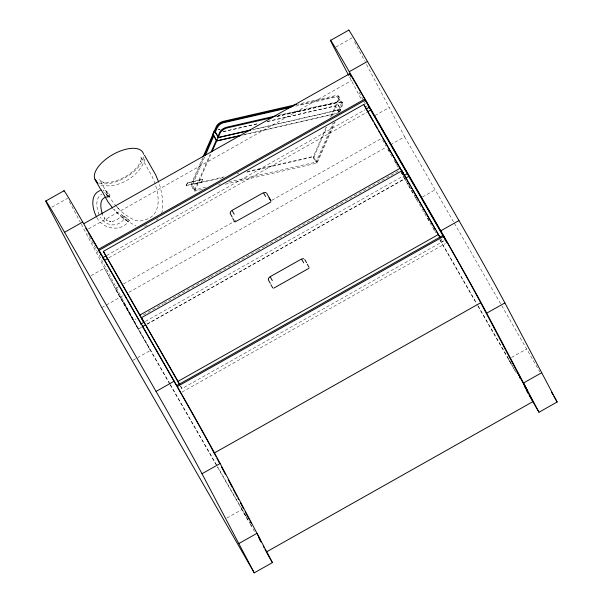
<?xml version="1.0" encoding="UTF-8"?>
<svg xmlns="http://www.w3.org/2000/svg" width="603" height="603" viewBox="0 0 603 603"><rect width="100%" height="100%" fill="white"/><g stroke="black" fill="none" stroke-linecap="round" stroke-linejoin="round"><path stroke-width="0.45" stroke-dasharray="3.02 2.26" d="M338.351 99.269L338.049 97.302L335.306 97.098L294.083 106.558M338.554 98.138L341.449 103.166L337.484 112.912M145.022 158.793C140.371 176.317 116.658 190.171 99.209 184.631M161.694 213.552C163.926 203.603 162.086 193.254 159.245 183.621M186.237 185.543L187.42 182.837L202.616 179.347L201.523 182.212L186.237 185.543L224.195 176.845M186.327 185.694L187.42 182.837M202.352 189.448L194.837 191.076L192.659 188.43L191.045 184.488L202.616 157.963M205.751 187.299L194.596 189.953L192.915 187.85L191.633 184.804L203.294 158.069M204.583 157.074L192.561 184.631L193.812 187.593L195.455 189.659M194.596 189.953L210.017 154.594M194.837 191.076L211.608 152.634M202.616 179.347L201.523 182.212M326.11 127.323L313.183 156.953L314.434 159.923L316.078 161.988L332.977 123.238M330.587 117.05L338.803 98.229A6.083 2.894 -29.9 0 0 335.215 95.673L297.603 104.304M246.906 172.164L314.012 156.727L326.803 127.406M331.695 116.198L339.218 98.945A6.083 2.894 -29.9 0 0 335.63 96.39L298.018 105.02M228.695 182.038L316.974 161.883L334.281 122.205M338.419 112.723L342.18 104.093A6.083 2.894 -29.9 0 0 338.592 101.545L278.036 115.429M225.296 184.186L317.072 163.134L335.125 121.934M339.534 111.864L342.594 104.816A6.083 2.894 -29.9 0 0 339.007 102.261L276.619 116.575M339.73 111.947L340.808 109.128L336.557 102.518M96.947 217.675C103.219 229.728 121.814 232.351 129.306 220.366C126.879 218.135 124.218 215.98 121.263 214.525C120.065 218.263 116.228 220.811 112.083 221.414L112.671 221.361L109.648 221.248L110.424 221.429L106.347 219.914L107.183 220.329L104.492 218L105.043 218.67L102.525 214.525L102.796 215.135M106.987 197.023C113.168 197.302 105.615 190.842 103.249 190.103M123.743 219.582L122.989 220.427A13.794 11.774 -57.6 0 1 118.542 223.653C111.992 226.939 103.784 223.314 100.302 217.208M156.245 220.246L158.001 218.746M340.838 109.407L253.335 129.426M51.858 207.191L67.664 198.274M335.796 47.042L352.386 37.688M88.528 228.906L351.798 80.418M106.739 255.446L365.086 109.731M108.826 257.783L366.865 112.241M91.038 275.677L104.477 268.101A69.556 1.07 60.6 0 0 150.411 350.426L137.77 357.556M374.976 115.527L389.199 107.507M118.557 286.749L115.279 288.596L133.58 320.419L136.044 319.032M123.479 283.968L232.562 222.447M233.384 221.979L235.841 220.592M271.93 200.241L381.013 138.72M101.734 307.628L123.193 295.53M128.929 292.289L386.463 147.042M390.412 144.81L404.636 136.791L365.094 61.792M143.424 314.872L163.104 303.769M163.926 303.309L190.993 288.038M191.814 287.578L202.472 281.563M203.294 281.104L209.852 277.403M210.673 276.935L218.06 272.775M218.874 272.315L256.607 251.036M257.421 250.569L264.807 246.408M265.629 245.949L330.421 209.399M331.235 208.94L399.314 170.543M145.429 321.429L403.467 175.895M146.959 324.082L405.811 178.081M141.494 327.354L138.215 329.208L87.812 233.602M147.23 324.12L404.764 178.865L403.008 175.541M133.029 360.232L136.979 358.001M422.492 196.962L435.14 189.832M180.516 386.214L181.918 388.664L444.682 240.454M182.053 392.093L445.323 243.604M226.901 518.022L241.916 509.558A69.556 1.07 60.6 0 0 248.866 521.565M511.63 357.428L526.638 348.964M144.456 226.389L148.067 225.198M218.143 129.683L219.974 129.261M276.822 116.213L338.2 102.133L340.944 102.337L341.449 103.166M218.256 129.826L220.095 129.404M276.973 116.356L336.61 102.676L340.642 109.324M223.087 131.597L258.883 123.389M267.152 121.489L335.08 105.909L339.331 112.52M223.2 131.74L258.061 123.743M267.242 121.64L335.132 106.068L339.142 112.527M252.491 129.796L340.612 109.58M244.516 134.499L337.183 113.243M242.753 135.08L337.296 113.387M187.51 182.988L202.706 179.498M237.039 173.898L238.878 173.476M247.14 171.584L313.213 156.426L315.03 160.36L317.208 163.006M223.05 177.636L191.633 184.804M218.595 184.352L220.434 183.93M106.151 197.106L109.505 196.766M107.078 196.661L107.213 195.251L103.942 192.138M129.374 220.532L121.263 214.525M109.105 196.201C112.859 196.133 102.638 186.726 103.678 191.106M109.135 196.804L105.178 194.023M118.15 213.959L113.726 209.294L122.778 218.09L126.879 220.163L128.386 221.557L127.414 221.407L122.273 215.836L120.977 215.58L122.047 217.344L125.251 219.952L136.044 225.967M338.434 95.922L339.451 97.648M341.811 101.794L342.828 103.52M107.945 195.5L108.367 195.794M107.522 195.199L104.206 191.882M155.137 183.817L152.024 176.212L140.763 156.343L141.419 159.32L141.419 158.061L140.597 161.732L140.74 161.378L138.63 165.207L134.989 169.443L130.354 173.408C123.442 178.292 116.191 181.797 107.718 182.649L103.475 182.4L104.221 182.588L100.837 181.322L101.53 181.82L99.465 179.634L99.955 180.357C106.595 192.184 112.791 204.945 123.781 213.462C129.208 217.148 135.389 222.492 142.421 220.6C160.993 217.005 159.87 198.734 155.393 184.699M316.974 161.883L315.286 159.772L314.012 156.727M116.628 206.565L119.801 209.912M241.901 509.022L217.623 466.812M404.636 136.791L453.908 222.477M454.376 223.291L539.783 371.81M441.004 239.285L442.414 241.735L441.125 239.293M387.933 148.866L389.809 152.129M427.678 218.226L429.08 220.66M433.745 228.778L435.615 232.027M439.813 239.338L476.234 302.668M478.104 305.917L508.45 358.679A55.619 0.852 60.6 0 0 511.261 363.526M387.872 149.484L392.093 156.833M393.97 160.097L398.191 167.438M401.01 172.337L435.735 232.728M439.956 240.069L477.493 305.352M477.968 306.166L516.447 373.084M169.993 383.998L156.23 360.036A55.619 0.852 60.6 0 1 124.61 303.369L122.673 299.736M170.461 384.804L217.155 466.006M169.654 383.885L119.914 297.385L80.81 223.216M170.121 384.699L249.891 523.427M250.366 524.248L255.529 533.218M354.579 41.841L364.657 60.956M359.154 92.349L363.571 100.731M363.948 101.447L367.076 107.379M401.259 172.217L402.57 174.712M349.552 77.026L361.385 99.472M382.671 139.851L386.041 146.243M180.636 386.221L181.918 388.664M69.413 201.606L80.372 222.386M99.02 214.691C96.955 208.849 95.093 201.063 99.533 195.869A7.055 6.022 -57.6 0 1 101.937 194.196M416.959 200.083A69.556 1.07 60.6 0 1 414.246 195.349M412.851 192.907A69.556 1.07 60.6 0 1 408.977 186.123M408.54 185.355A69.556 1.07 60.6 0 1 404.116 177.553M396.525 164.099A69.556 1.07 60.6 0 1 395.206 161.74M514.992 370.498A69.556 1.07 60.6 0 1 508.465 359.215M251.564 526.178A69.556 1.07 60.6 0 1 250.675 524.67M246.423 516.779A55.619 0.852 60.6 0 1 242.391 509.867M143.68 156.825A27.489 13.078 -29.9 0 1 124.497 178.013A27.489 13.078 -29.9 0 1 97.475 182.136"/><path stroke-width="0.9" d="M112.686 208.08L107.884 201.696L101.327 190.043M240.914 135.502L216.703 140.936L212.791 134.363L214.464 130.527M202.985 157.104L216.424 126.298A6.083 2.894 -29.9 0 1 223.283 121.346L296.684 104.507M204.425 155.484L213.454 134.778M214.585 132.193L216.839 127.022A6.083 2.894 -29.9 0 1 223.698 122.07L293.427 106.075M205.329 155.355L213.967 135.547M215.098 132.962C216.567 128.71 218.557 123.69 223.54 122.741L291.332 107.191M211.148 152.009L216.417 139.934M217.547 137.341L219.801 132.17A6.083 2.894 -29.9 0 1 226.66 127.218L276.204 115.851M212.007 151.715L220.216 132.894A6.083 2.894 -29.9 0 1 227.075 127.942L272.948 117.419M221.459 130.693L224.663 128.386M231.477 210.756L230.421 211.939L230.203 213.356M214.585 130.67L218.474 137.424L250.584 130.06M269.85 276.89L268.554 278.239L268.327 279.664M45.858 200.995L64.031 190.744M330.58 40.401L348.753 30.15M64.551 232.291L82.724 222.04L174.229 381.171A69.556 1.07 60.6 0 1 220.17 463.496L272.42 562.599L254.247 572.85L101.734 307.628L49.491 208.525A69.556 1.07 60.6 0 1 64.551 232.291L156.056 391.422A69.556 1.07 60.6 0 1 201.997 473.747L254.247 572.85M348.677 75.367L334.213 47.939A69.556 1.07 60.6 0 1 349.28 71.697L367.453 61.446L458.958 220.577A69.556 1.07 60.6 0 1 504.892 302.902L557.142 402.005L538.969 412.256L529.117 395.116M83.892 223.638L349.627 73.762M266.315 551.994L532.871 401.651L478.79 299.103A55.619 0.852 60.6 0 0 447.162 242.436L364.762 99.118L98.214 249.461L126.698 298.99M140.763 324.067L143.793 322.356L103.332 251.383L363.828 104.455L404.289 175.428L407.311 173.724M105.917 255.913L102.638 257.76L103.784 259.75M366.73 108.804L369.187 107.417L365.328 100.098L98.779 250.441L101.349 255.318M104.922 259.983L107.191 258.702M370.717 110.07L367.687 111.781L373.317 121.572M232.004 210.417L263.36 192.734L265.953 192.493M270.739 202.058L235.049 221.949M143.793 322.356L139.934 315.037L400.43 168.109M179.573 384.578L141.456 317.691L401.952 170.762L440.265 237.665M142.293 326.72L145.315 325.009M408.842 176.377L405.811 178.081L401.952 170.762M270.136 276.717L301.485 259.034L303.641 258.642M273.724 288.181L308.864 268.358M156.056 391.422L174.229 381.171M349.28 71.697L440.785 230.828L458.958 220.577M179.777 384.593L178.058 381.337L438.554 234.416M176.558 385.701L443.107 235.358L445.255 239.429M443.672 236.338L177.116 386.681L180.614 392.779A55.619 0.852 60.6 0 1 191.174 411.382M215.927 456.403L214.171 453.079L480.719 302.736M201.997 473.747L220.17 463.496M538.969 412.256L486.719 313.153L504.892 302.902M238.811 543.567L256.984 533.316A69.556 1.07 60.6 0 1 260.564 540.484M541.705 372.722L523.532 382.973A69.556 1.07 60.6 0 1 524.316 386.214M100.241 190.495C89.621 194.49 92.297 209.09 96.586 216.967M250.652 130.218L218.527 137.582L214.246 130.693M239.934 135.554L216.997 140.816L213.432 135.14M106.151 197.106C99.013 198.756 100.505 207.929 102.269 213.756M98.018 183.38L95.078 179.596L101.116 190.096M364.762 99.118L361.499 93.45A55.619 0.852 60.6 0 0 349.657 74.056M97.746 248.647L94.942 243.793A55.619 0.852 60.6 0 0 92.131 238.946M551.511 392.214L552.921 394.664M553.856 396.292L557.142 402.005M369.187 107.417L445.444 240.024M445.821 240.687L446.966 242.677L446.107 241.049M374.252 123.2L377.538 128.914M378.48 130.549L379.882 132.999M380.825 134.627L381.759 136.263M382.701 137.891L404.289 175.428M406.279 178.895L407.688 181.345M408.623 182.98L410.032 185.43M410.975 187.058L411.909 188.694M412.851 190.322L418.482 200.113M419.417 201.749L435.374 229.494M436.316 231.13L440.069 237.657M526.766 391.038L528.175 393.488M266.639 193.156L270.966 201.085L269.142 197.905M304.764 259.463L306.595 262.644M307.266 264.212L309.098 267.393M263.752 193.344L265.584 196.525M301.877 259.652L303.708 262.833M232.359 211.05L234.19 214.231M270.491 277.357L272.315 280.538M230.384 213.831L232.208 217.02M268.508 280.139L270.34 283.32M232.788 218.407L234.62 221.587M270.92 284.714L272.744 287.895M144.434 155.144L155.627 174.772L158.717 182.114M103.332 251.383L139.934 315.037M141.456 317.691L178.058 381.337M127.632 300.611L141.17 324.158M142.104 325.786L176.656 385.867M266.79 552.808L272.42 562.599M212.625 450.17L214.171 453.079M363.828 104.455L367.257 110.967M216.786 458.039L219.432 463.051M221.58 467.129L225.499 474.569M228.198 479.679L232.14 487.156M233.014 488.822L236.956 496.299M237.838 497.965L238.713 499.623M240.318 502.676L243.529 508.766M245.112 511.774L247.916 517.08M248.165 517.555L249.039 519.213M249.906 520.864L251.421 523.728M258.431 537.032L261.061 542.014M263.247 546.175L264.129 547.833M265.003 549.499L265.878 551.157M517.329 372.172L518.821 375.036A55.619 0.852 60.6 0 1 519.892 377.832M348.805 30.519A69.556 1.07 60.6 0 1 367.453 61.446M440.785 230.828A69.556 1.07 60.6 0 1 486.719 313.153M350.758 76.362A55.619 0.852 60.6 0 1 350.162 75.171M191.618 412.173A55.619 0.852 60.6 0 1 212.241 449.446M85.724 228.145A55.619 0.852 60.6 0 1 87.48 231.055M88.294 232.426A55.619 0.852 60.6 0 1 89.169 233.904M89.628 234.68A55.619 0.852 60.6 0 1 91.694 238.193M260.617 540.853A69.556 1.07 60.6 0 1 260.074 540.182M64.076 191.113A69.556 1.07 60.6 0 1 82.724 222.04M96.081 180.99A27.489 13.078 -29.9 0 1 112.919 154.519A27.489 13.078 -29.9 0 1 143.559 154.217"/></g></svg>
